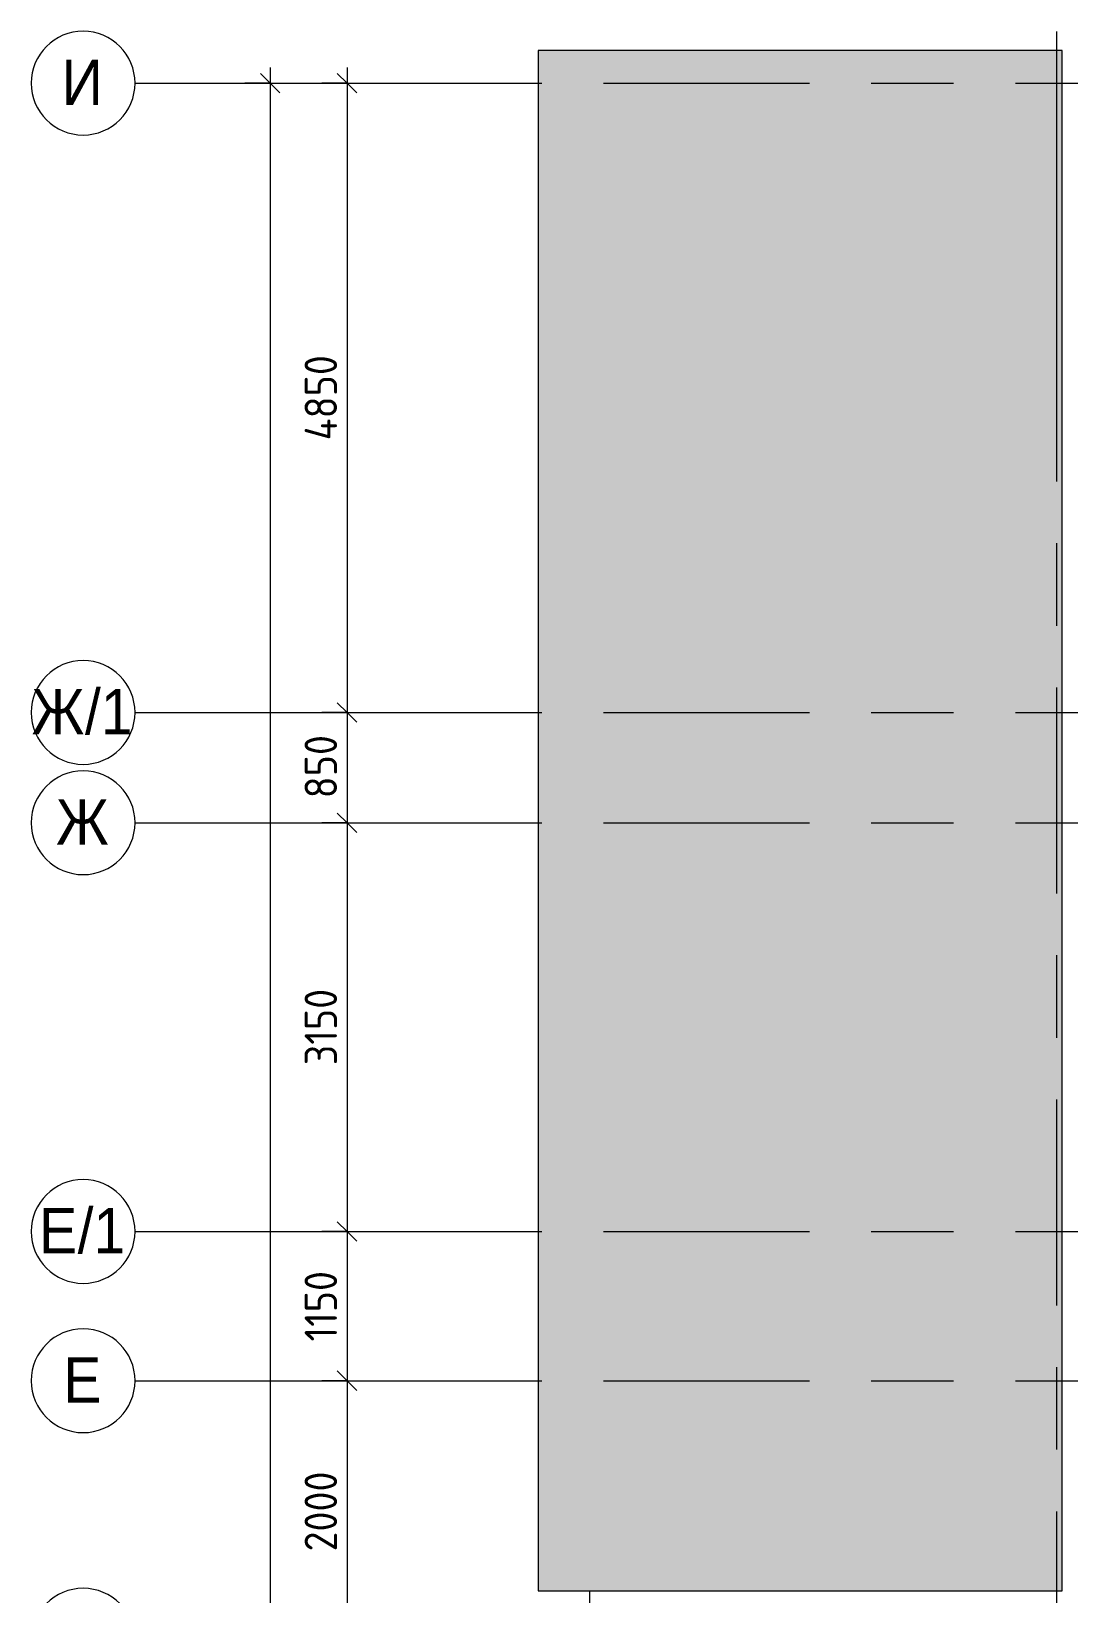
# Model space of a CAD drawing. Header units: millimetres. Extents: x -4196 to 190310, y -8553 to 29000.
# Drawn here: x -4196 to 3801, y 15358 to 27400 of the extents above; entities that cross this region are included whole.
import ezdxf

# ---------------------------------------------------------------- set-up
doc = ezdxf.new("R2010")
doc.units = ezdxf.units.MM
doc.linetypes.add('Осевая', pattern=[3175, 635, -476.25, 1587.5, -476.25])
for name, color, linetype, lineweight in [('A-ANNO-DIMS', 7, 'Continuous', 9), ('A-ANNO-DIMS-100', 7, 'Continuous', 9), ('A-DETL', 7, 'Continuous', 9), ('Оси', 7, 'Continuous', 9), ('Оси-1', 7, 'Continuous', 20), ('Оси-2', 7, 'Осевая', 9)]:
    doc.layers.add(name, color=color, linetype=linetype, lineweight=lineweight)
doc.layers.add('A-DETL-GENF-2', color=7, linetype='Continuous', lineweight=9, true_color=0xeeeeee)
doc.styles.add('Arial', font='arial.ttf', dxfattribs={"width": 0.9, "height": 350})
doc.styles.add('ISOCPEUR', font='isocpeur.ttf', dxfattribs={"width": 0.9, "height": 250})
doc.dimstyles.new('ISO-2_5_0_9К_БОЛЬШОЙ', dxfattribs={"dimscale": 304.8, "dimtxt": 248.995294, "dimasz": 0.492126, "dimexe": 0.393701, "dimexo": 0.984252, "dimgap": 0, "dimtad": 1, "dimdec": 0, "dimrnd": 10, "dimzin": 0, "dimdsep": 46, "dimtxsty": 'ISOCPEUR', "dimblk1": 'OBLIQUE', "dimblk2": 'OBLIQUE', "dimsah": 1, "dimcen": 0.09, "dimdle": 0.393701, "dimazin": 0, "dimtfac": 1, "dimtdec": 4, "dimtix": 1, "dimtmove": 0, "dimatfit": 3, "dimfxl": 1, "dimtvp": 1, "dimtolj": 1, "dimtzin": 0, "dimarcsym": 2})
doc.dimstyles.new('ISO-2_5_0_9К_БОЛЬШОЙ_1', dxfattribs={"dimscale": 304.8, "dimtxt": 248.995294, "dimasz": 0.492126, "dimexe": 0.393701, "dimexo": 0.984252, "dimgap": 0, "dimtad": 1, "dimdec": 0, "dimrnd": 10, "dimzin": 0, "dimdsep": 46, "dimtxsty": 'ISOCPEUR', "dimblk1": 'OBLIQUE', "dimblk2": 'OBLIQUE', "dimsah": 1, "dimcen": 0.09, "dimdle": 0.393701, "dimazin": 0, "dimtfac": 1, "dimtdec": 4, "dimtix": 1, "dimtmove": 2, "dimatfit": 3, "dimfxl": 1, "dimtvp": 1, "dimtolj": 1, "dimtzin": 0, "dimarcsym": 2})

# ---------------------------------------------------------------- blocks, each defined once
blk = doc.blocks.new('Ось сетки - D8-29747960-План потолков с обозначением видов отделки и геометрии 1 этажа в осях 1-12')
at = {"layer": 'Оси-1'}
for start, end in [(360, 180), (180, 360)]:
    blk.add_arc((0, 0), 4, start, end, dxfattribs=at)
blk = doc.blocks.new('DIMBLOCK11-План потолков с обозначением видов отделки и геометрии 1 этажа в осях 1-12')
at = {"layer": 'A-ANNO-DIMS-100'}
for p, q in [((-1762, 27120), (-1762, 22150)), ((-1956, 27000), (-1642, 27000)), ((-1762, 27000), (-1956, 27000)), ((-1956, 22150), (-1642, 22150)), ((-1762, 22150), (-1956, 22150))]:
    blk.add_line(p, q, dxfattribs=at)
at = {"layer": 'A-ANNO-DIMS-100', "lineweight": 20}
for p, q in [((-1762, 27000), (-1837, 27075)), ((-1762, 27000), (-1687, 26925)), ((-1762, 22150), (-1837, 22225)), ((-1762, 22150), (-1687, 22075))]:
    blk.add_line(p, q, dxfattribs=at)
at = {"layer": 'A-ANNO-DIMS-100', "color": 0, "insert": (-2089, 24247), "char_height": 250, "width": 787.21, "attachment_point": 1, "rotation": 90, "line_spacing_factor": 1.149209, "style": 'ISOCPEUR'}
blk.add_mtext('4850', dxfattribs=at)
blk = doc.blocks.new('_Oblique')
at = {"color": 0, "linetype": 'ByBlock', "lineweight": -2}
blk.add_line((-0.5, -0.5), (0.5, 0.5), dxfattribs=at)
blk = doc.blocks.new('DIMBLOCK12-План потолков с обозначением видов отделки и геометрии 1 этажа в осях 1-12')
at = {"layer": 'A-ANNO-DIMS-100', "lineweight": 20}
for p, q in [((-1762, 22150), (-1837, 22225)), ((-1762, 22150), (-1687, 22075)), ((-1762, 21300), (-1837, 21375)), ((-1762, 21300), (-1687, 21225))]:
    blk.add_line(p, q, dxfattribs=at)
at = {"layer": 'A-ANNO-DIMS-100'}
for p, q in [((-1956, 22150), (-1642, 22150)), ((-1762, 22150), (-1956, 22150)), ((-1762, 22150), (-1762, 21300)), ((-1956, 21300), (-1642, 21300)), ((-1762, 21300), (-1956, 21300))]:
    blk.add_line(p, q, dxfattribs=at)
at = {"layer": 'A-ANNO-DIMS-100', "color": 0, "insert": (-2089, 21488), "char_height": 250, "width": 568.86, "attachment_point": 1, "rotation": 90, "line_spacing_factor": 1.149209, "style": 'ISOCPEUR'}
blk.add_mtext('850', dxfattribs=at)
blk = doc.blocks.new('DIMBLOCK13-План потолков с обозначением видов отделки и геометрии 1 этажа в осях 1-12')
at = {"layer": 'A-ANNO-DIMS-100', "lineweight": 20}
for p, q in [((-1762, 21300), (-1837, 21375)), ((-1762, 21300), (-1687, 21225)), ((-1762, 18150), (-1837, 18225)), ((-1762, 18150), (-1687, 18075))]:
    blk.add_line(p, q, dxfattribs=at)
at = {"layer": 'A-ANNO-DIMS-100'}
for p, q in [((-1956, 21300), (-1642, 21300)), ((-1762, 21300), (-1956, 21300)), ((-1762, 21300), (-1762, 18150)), ((-1956, 18150), (-1642, 18150)), ((-1762, 18150), (-1956, 18150))]:
    blk.add_line(p, q, dxfattribs=at)
at = {"layer": 'A-ANNO-DIMS-100', "color": 0, "insert": (-2089, 19431), "char_height": 250, "width": 706.76, "attachment_point": 1, "rotation": 90, "line_spacing_factor": 1.149209, "style": 'ISOCPEUR'}
blk.add_mtext('3150', dxfattribs=at)
blk = doc.blocks.new('DIMBLOCK14-План потолков с обозначением видов отделки и геометрии 1 этажа в осях 1-12')
at = {"layer": 'A-ANNO-DIMS-100', "lineweight": 20}
for p, q in [((-1762, 18150), (-1837, 18225)), ((-1762, 18150), (-1687, 18075)), ((-1762, 17000), (-1837, 17075)), ((-1762, 17000), (-1687, 16925))]:
    blk.add_line(p, q, dxfattribs=at)
at = {"layer": 'A-ANNO-DIMS-100'}
for p, q in [((-1956, 18150), (-1642, 18150)), ((-1762, 18150), (-1956, 18150)), ((-1762, 18150), (-1762, 17000)), ((-1956, 17000), (-1642, 17000)), ((-1762, 17000), (-1956, 17000))]:
    blk.add_line(p, q, dxfattribs=at)
at = {"layer": 'A-ANNO-DIMS-100', "color": 0, "insert": (-2089, 17302), "char_height": 250, "width": 655.05, "attachment_point": 1, "rotation": 90, "line_spacing_factor": 1.149209, "style": 'ISOCPEUR'}
blk.add_mtext('1150', dxfattribs=at)
blk = doc.blocks.new('DIMBLOCK15-План потолков с обозначением видов отделки и геометрии 1 этажа в осях 1-12')
at = {"layer": 'A-ANNO-DIMS-100'}
for p, q in [((-1956, 17000), (-1642, 17000)), ((-1762, 17000), (-1956, 17000)), ((-1762, 17000), (-1762, 15000)), ((-1659, 15000), (-1882, 15000)), ((-1762, 15000), (-1659, 15000))]:
    blk.add_line(p, q, dxfattribs=at)
at = {"layer": 'A-ANNO-DIMS-100', "lineweight": 20}
for p, q in [((-1762, 17000), (-1837, 17075)), ((-1762, 17000), (-1687, 16925)), ((-1762, 15000), (-1837, 15075)), ((-1762, 15000), (-1687, 14925))]:
    blk.add_line(p, q, dxfattribs=at)
at = {"layer": 'A-ANNO-DIMS-100', "color": 0, "insert": (-2089, 15684), "char_height": 250, "width": 758.48, "attachment_point": 1, "rotation": 90, "line_spacing_factor": 1.149209, "style": 'ISOCPEUR'}
blk.add_mtext('2000', dxfattribs=at)
blk = doc.blocks.new('DIMBLOCK23-План потолков с обозначением видов отделки и геометрии 1 этажа в осях 1-12')
at = {"layer": 'A-ANNO-DIMS-100'}
for p, q in [((-2355, 27120), (-2355, -120)), ((-2549, 27000), (-2235, 27000)), ((-2355, 27000), (-2549, 27000)), ((-2549, 0), (-2235, 0)), ((-2355, 0), (-2549, 0))]:
    blk.add_line(p, q, dxfattribs=at)
at = {"layer": 'A-ANNO-DIMS-100', "lineweight": 20}
for p, q in [((-2355, 27000), (-2430, 27075)), ((-2355, 27000), (-2280, 26925)), ((-2355, 0), (-2430, 75)), ((-2355, 0), (-2280, -75))]:
    blk.add_line(p, q, dxfattribs=at)
at = {"layer": 'A-ANNO-DIMS-100', "color": 0, "insert": (-2682, 13830), "char_height": 250, "width": 948.1, "attachment_point": 1, "rotation": 90, "line_spacing_factor": 1.149209, "style": 'ISOCPEUR'}
blk.add_mtext('27000', dxfattribs=at)

msp = doc.modelspace()

# ---------------------------------------------------------------- hatches: boundary and pattern name
at = {"layer": 'A-DETL-GENF-2'}
msp.add_hatch(color=256, dxfattribs=at).paths.add_polyline_path([(-290, 15380), (3749.1, 15380), (3749.1, 27252), (-290, 27252), (-290, 16681)])

# ---------------------------------------------------------------- linework, layer by layer
at = {"layer": 'A-DETL'}
for p, q in [((3749.1, 27252), (-290, 27252)), ((-290, 27252), (-290, 15380)), ((3749.1, 15380), (3749.1, 27252)), ((-290, 15380), (3749.1, 15380))]:
    msp.add_line(p, q, dxfattribs=at)
at = {"layer": 'Оси'}
for p, q in [((3710, 24898.1), (3710, 27398.1)), ((-3396.3, 27000), (-896.3, 27000)), ((-3396.3, 22150), (-896.3, 22150)), ((-3396.3, 21300), (-896.3, 21300)), ((-3396.3, 18150), (-896.3, 18150)), ((-3396.3, 17000), (-896.3, 17000)), ((110, 12880), (110, 15380))]:
    msp.add_line(p, q, dxfattribs=at)
at = {"layer": 'Оси-2'}
for p, q in [((-896.3, 27000), (31235, 27000)), ((3710, 593.7), (3710, 24898.1)), ((-896.3, 22150), (35990, 22150)), ((-896.3, 21300), (35990, 21300)), ((-896.3, 18150), (35990, 18150)), ((-896.3, 17000), (35990, 17000))]:
    msp.add_line(p, q, dxfattribs=at)

# ---------------------------------------------------------------- block references
at = {"layer": 'Оси-1', "xscale": 99.99999999999993, "yscale": 99.99999999999993, "zscale": 99.99999999999993, "rotation": 269.9999999999994}
for p in [(-3796.3, 27000), (-3796.3, 22150), (-3796.3, 21300), (-3796.3, 18150), (-3796.3, 17000), (-3796.3, 15000)]:
    msp.add_blockref('Ось сетки - D8-29747960-План потолков с обозначением видов отделки и геометрии 1 этажа в осях 1-12', p, dxfattribs=at)

# ---------------------------------------------------------------- texts
at = {"layer": 'Оси', "char_height": 350, "attachment_point": 1, "style": 'Arial'}
for s, insert, width in [('\\fArial|b0|i0|c204|p34|;\\W.9;И', (-3960.7, 27181), 389.62), ('\\fArial|b0|i0|c204|p34|;\\W.9;Ж', (-4192.9, 22331), 497.848), ('/1', (-3782.2, 22331), 454.557), ('\\fArial|b0|i0|c204|p34|;\\W.9;Ж', (-4005.3, 21481), 497.848), ('\\fArial|b0|i0|c204|p34|;\\W.9;Е', (-4136.2, 18331), 360.759), ('/1', (-3838.6, 18331), 454.557), ('\\fArial|b0|i0|c204|p34|;\\W.9;Е', (-3949, 17181), 360.759)]:
    msp.add_mtext(s, dxfattribs=dict(at, insert=insert, width=width))

# ---------------------------------------------------------------- dimensions: what is measured, and where the dimension line sits
at = {"layer": 'A-ANNO-DIMS'}
dim = msp.add_linear_dim(base=(-2355, 0), p1=(-2248.9, 27000), p2=(-2248.9, 0), angle=90, dimstyle='ISO-2_5_0_9К_БОЛЬШОЙ_1', override={"dimpost": '<>', "dimfxl": 26999.999823}, dxfattribs=at)
dim.commit()
dim.dimension.update_dxf_attribs({"geometry": 'DIMBLOCK23-План потолков с обозначением видов отделки и геометрии 1 этажа в осях 1-12', "text_midpoint": (-2514.9, 14304.3), "dimtype": 160, "text_rotation": 90})
for base, p1, p2, override, picture, middle in [((-1762.1, 22150), (-1656, 27000), (-1656, 22150), {"dimpost": '<>', "dimfxl": 4849.999753}, 'DIMBLOCK11-План потолков с обозначением видов отделки и геометрии 1 этажа в осях 1-12', (-1887.1, 24575)), ((-1762.1, 21300), (-1656, 22150), (-1656, 21300), {"dimpost": '<>', "dimfxl": 850}, 'DIMBLOCK12-План потолков с обозначением видов отделки и геометрии 1 этажа в осях 1-12', (-1887.1, 21725)), ((-1762.1, 18150), (-1656, 21300), (-1656, 18150), {"dimpost": '<>', "dimfxl": 3150}, 'DIMBLOCK13-План потолков с обозначением видов отделки и геометрии 1 этажа в осях 1-12', (-1887.1, 19725)), ((-1762.1, 17000), (-1656, 18150), (-1656, 17000), {"dimpost": '<>', "dimfxl": 1150}, 'DIMBLOCK14-План потолков с обозначением видов отделки и геометрии 1 этажа в осях 1-12', (-1887.1, 17575)), ((-1762.1, 15000), (-1656, 17000), (-1359.1, 15000), {"dimpost": '<>', "dimfxl": 2021.925021}, 'DIMBLOCK15-План потолков с обозначением видов отделки и геометрии 1 этажа в осях 1-12', (-1887.1, 16000))]:
    dim = msp.add_linear_dim(base=base, p1=p1, p2=p2, angle=90, dimstyle='ISO-2_5_0_9К_БОЛЬШОЙ', override=override, dxfattribs=at)
    dim.commit()
    dim.dimension.update_dxf_attribs({"geometry": picture, "text_midpoint": middle})

doc.saveas('drawing.dxf')
